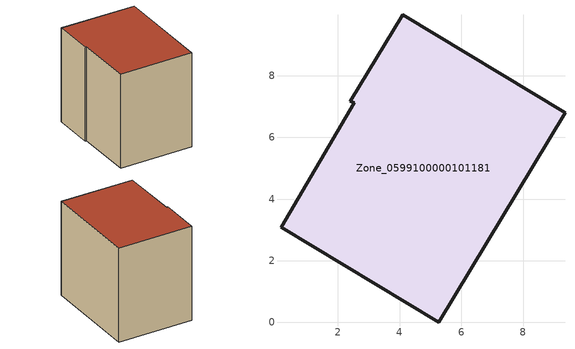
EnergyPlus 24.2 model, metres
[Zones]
Zone_0599100000101181
 floor ground (C_G): 9.36,6.81 5.26,0 0.15,3.09 2.52,7.12 2.4,7.17 4.1,9.98 z0
 wall outside (C_F): 9.36,6.81 4.1,9.98 2.4,7.17 2.52,7.12 0.15,3.09 5.26,0 9.36,6.81 z0:7.78
 roof outside (C_R): 5.26,0 9.36,6.81 4.1,9.98 2.4,7.17 2.52,7.12 0.15,3.09 z7.78
[BUILDING]
Pand.0599100000101181: North Axis=0; Terrain=City; Loads Convergence Tolerance Value=0.04; Temperature Convergence Tolerance Value=0.4; Solar Distribution=FullExterior; Maximum Number of Warmup Days=25; Minimum Number of Warmup Days=1
[Site:Location]
Rotterdam.The.Hague.AP_ZH_NLD Design_Conditions: Latitude=51.96; Longitude=4.45; Time Zone=1; Elevation=-4.5
[SITE:GROUNDTEMPERATURE:BUILDINGSURFACE]
18, 18, 18, 18, 18, 18, 18, 18, 18, 18, 18, 18
[MATERIAL] Thermal Absorptance=0.9; Solar Absorptance=0.7; Visible Absorptance=0.7
Name | Roughness | Thickness | Conductivity | Density | Specific Heat
G.TC.1946-1964 | MediumSmooth | 0.15 | 1 | 540 | 1210
F.TC.1946-1964 | Rough | 0.3 | 0.857143 | 1920 | 840
R.TC.1946-1964 | MediumRough | 0.2 | 0.235294 | 1500 | 1000
[CONSTRUCTION]
C_G: G.TC.1946-1964
C_F: F.TC.1946-1964
C_R: R.TC.1946-1964
[ZONE]
Zone_0599100000101181: Type=1; Multiplier=1; Ceiling Height=Autocalculate; Volume=Autocalculate; Floor Area=autocalculate; Part of Total Floor Area=Yes
[ZONEINFILTRATION:DESIGNFLOWRATE]
Infil_Zone_0599100000101181: Zone or ZoneList or Space or SpaceList=Zone_0599100000101181; Schedule=AlwaysOn; Design Flow Rate Calculation Method=Flow/Area; Flow Rate per Floor Area=0.003; Constant Term Coefficient=1; Temperature Term Coefficient=0; Velocity Term Coefficient=0; Velocity Squared Term Coefficient=0
[HVACTEMPLATE:ZONE:IDEALLOADSAIRSYSTEM]
Zone_0599100000101181: Maximum Heating Supply Air Temperature=50; Minimum Cooling Supply Air Temperature=13; Maximum Heating Supply Air Humidity Ratio=0.0156; Minimum Cooling Supply Air Humidity Ratio=0.0077; Heating Limit=NoLimit; Cooling Limit=NoLimit; Dehumidification Control Type=ConstantSensibleHeatRatio; Cooling Sensible Heat Ratio=0.7; Dehumidification Setpoint=60; Humidification Control Type=None; Humidification Setpoint=30; Outdoor Air Method=None; Outdoor Air Flow Rate per Person=0.00944; Outdoor Air Flow Rate per Zone Floor Area=0; Outdoor Air Flow Rate per Zone=0; Demand Controlled Ventilation Type=None; Outdoor Air Economizer Type=NoEconomizer; Heat Recovery Type=None; Sensible Heat Recovery Effectiveness=0.7; Latent Heat Recovery Effectiveness=0.65
[ZONECONTROL:THERMOSTAT]
ThermostatControl_Zone_0599100000101181: Zone or ZoneList=Zone_0599100000101181; Control Type Schedule=DualSetpointControlType; Control 1=Thermostat_Zone_0599100000101181; Temperature Difference Between Cutout And Setpoint=0
[THERMOSTATSETPOINT:DUALSETPOINT]
Thermostat_Zone_0599100000101181: Heating Setpoint Temperature Schedule=HeatingSetpoint_Zone_0599100000101181; Cooling Setpoint Temperature Schedule=CoolingSetpoint_Zone_0599100000101181
[SCHEDULE:COMPACT]
HeatingSetpoint_Zone_0599100000101181: Through: 12/31, For: AllDays, Until: 24:00, 21
CoolingSetpoint_Zone_0599100000101181: Through: 12/31, For: AllDays, Until: 24:00, 24
DualSetpointControlType: Through: 12/31, For: AllDays, Until: 24:00, 4
AlwaysOn: Through: 12/31, For: AllDays, Until: 24:00, 1
